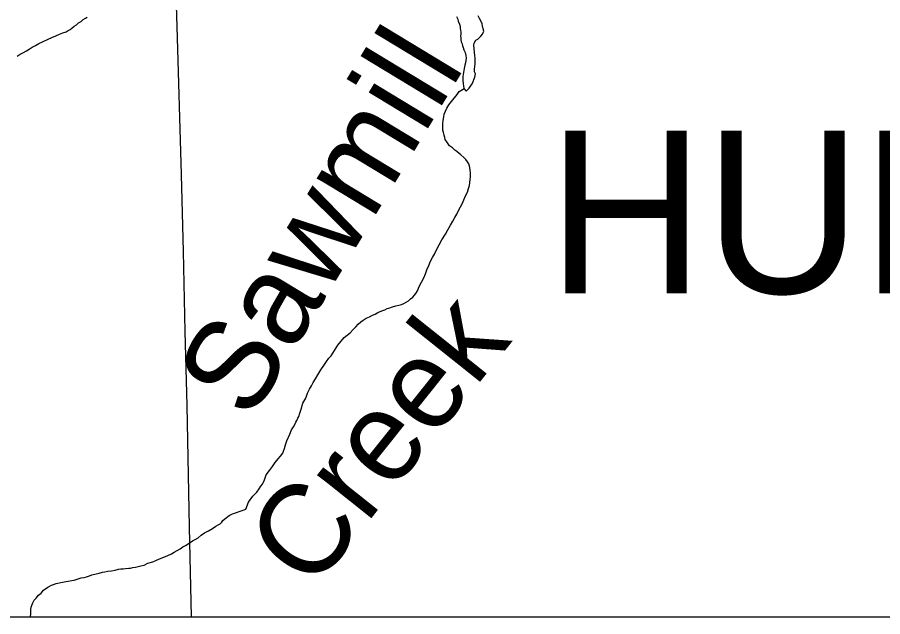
# Model space of a CAD drawing. Extents: x -16.6 to 83, y -37.7 to 22.
# Drawn here: x -4.578 to -3.671, y 14.253 to 14.881 of the extents above; entities that cross this region are included whole.
import ezdxf

# ---------------------------------------------------------------- set-up
doc = ezdxf.new("R2010")
doc.units = 0
for name, color, linetype in [('GM_X_Corporation', 7, 'Continuous'), ('GM_X_Minor_Lake', 7, 'Continuous'), ('GM_X_Minor_River', 7, 'Continuous'), ('GM_X_Minor_River_Text', 7, 'Continuous'), ('GM_X_Township_Road', 7, 'Continuous'), ('GM_X_Township_Text', 7, 'Continuous')]:
    doc.layers.add(name, color=color, linetype=linetype)

msp = doc.modelspace()

# ---------------------------------------------------------------- linework, layer by layer
at = {"layer": 'GM_X_Corporation'}
for points in [[(-8.60526, 19.64564), (-8.60526, 14.2529), (-1.80526, 14.2529)], [(-5.97973, 14.2529), (-1.80526, 14.2529)]]:
    msp.add_lwpolyline(points, dxfattribs=at)
at = {"layer": 'GM_X_Minor_Lake'}
msp.add_lwpolyline([(-4.11768, 14.88227), (-4.11613, 14.87925), (-4.11573, 14.87735), (-4.11457, 14.87432), (-4.11378, 14.87167), (-4.11376, 14.86977), (-4.11336, 14.86787), (-4.11296, 14.86559), (-4.11294, 14.86369), (-4.1133, 14.86179), (-4.1129, 14.85989), (-4.11289, 14.85799), (-4.11249, 14.85571), (-4.1117, 14.85344), (-4.1113, 14.85154), (-4.11053, 14.84965), (-4.10975, 14.84738), (-4.10857, 14.84434), (-4.10779, 14.84131), (-4.10738, 14.83865), (-4.10809, 14.83371), (-4.10882, 14.83104), (-4.10955, 14.82761), (-4.11099, 14.81923), (-4.11095, 14.81543), (-4.11054, 14.81164), (-4.11014, 14.80936), (-4.10973, 14.8067), (-4.10742, 14.80406), (-4.10441, 14.80713), (-4.10291, 14.80905), (-4.10104, 14.81173), (-4.09992, 14.81402), (-4.09919, 14.81669), (-4.09845, 14.81859), (-4.09772, 14.82202), (-4.0985, 14.82429), (-4.09853, 14.82695), (-4.09817, 14.82962), (-4.09782, 14.83266), (-4.09786, 14.83608), (-4.09788, 14.83874), (-4.09828, 14.84102), (-4.09911, 14.84824), (-4.09953, 14.85203), (-4.09917, 14.85432), (-4.0973, 14.85738), (-4.09503, 14.85854), (-4.09203, 14.86161), (-4.09014, 14.86353), (-4.08904, 14.86696), (-4.08944, 14.86924), (-4.09023, 14.87227), (-4.09063, 14.87455), (-4.09218, 14.87757), (-4.09334, 14.88022), (-4.09489, 14.88287)], dxfattribs=at)
at = {"layer": 'GM_X_Minor_River'}
for points in [[(-4.57853, 14.84066), (-4.57513, 14.84259), (-4.57173, 14.84453), (-4.56871, 14.84608), (-4.56569, 14.84801), (-4.56267, 14.84994), (-4.55926, 14.85187), (-4.55548, 14.85381), (-4.5517, 14.85574), (-4.54603, 14.85845), (-4.54187, 14.86002), (-4.53771, 14.86196), (-4.53392, 14.86351), (-4.53052, 14.86506), (-4.52711, 14.86624), (-4.52484, 14.8674), (-4.52295, 14.86856), (-4.52107, 14.8701), (-4.51843, 14.87202), (-4.51616, 14.87356), (-4.5139, 14.87549), (-4.51125, 14.87703), (-4.50899, 14.87895), (-4.50673, 14.8805), (-4.50484, 14.88165)], [(-4.25661, 14.51641), (-4.25399, 14.52061), (-4.25136, 14.52406), (-4.24911, 14.52636), (-4.242, 14.53745), (-4.23524, 14.5455), (-4.2292, 14.5505), (-4.22582, 14.55395), (-4.22318, 14.55664), (-4.22055, 14.5597), (-4.21792, 14.56201), (-4.21528, 14.56394), (-4.21225, 14.56587), (-4.20885, 14.56742), (-4.20583, 14.56897), (-4.2028, 14.57013), (-4.20015, 14.57168), (-4.19751, 14.57285), (-4.19486, 14.57401), (-4.19258, 14.57479), (-4.19032, 14.57595), (-4.18842, 14.57635), (-4.18464, 14.57791), (-4.18122, 14.5787), (-4.17819, 14.57949), (-4.17516, 14.58028), (-4.17289, 14.58144), (-4.17025, 14.58261), (-4.16798, 14.58415), (-4.16572, 14.58607), (-4.16346, 14.58799), (-4.16157, 14.58991), (-4.16007, 14.59183), (-4.15858, 14.5945), (-4.15673, 14.59908), (-4.15411, 14.60367), (-4.15188, 14.60825), (-4.15002, 14.61245), (-4.14854, 14.61664), (-4.14668, 14.62123), (-4.14483, 14.6258), (-4.14258, 14.62963), (-4.14072, 14.63306), (-4.13848, 14.63765), (-4.13587, 14.64261), (-4.13288, 14.64796), (-4.12914, 14.65408), (-4.12653, 14.65867), (-4.12391, 14.66326), (-4.12129, 14.66746), (-4.11943, 14.67128), (-4.11719, 14.6751), (-4.11533, 14.67892), (-4.11122, 14.68656), (-4.10974, 14.69), (-4.10826, 14.69419), (-4.10601, 14.69802), (-4.10491, 14.70183), (-4.1038, 14.70488), (-4.10345, 14.70831), (-4.1031, 14.71135), (-4.10275, 14.71401), (-4.10277, 14.71591), (-4.10279, 14.71857), (-4.1032, 14.72085), (-4.10361, 14.72389), (-4.10478, 14.72768), (-4.10594, 14.72995), (-4.10786, 14.73221), (-4.10979, 14.73447), (-4.11285, 14.73711), (-4.11477, 14.73861), (-4.11706, 14.74049), (-4.11936, 14.74199), (-4.12166, 14.74463), (-4.12472, 14.7465), (-4.12704, 14.7499), (-4.12935, 14.7533), (-4.12975, 14.75519), (-4.13053, 14.75785), (-4.13132, 14.7605), (-4.13172, 14.76316), (-4.13174, 14.76544), (-4.13179, 14.76962), (-4.13144, 14.77304), (-4.13071, 14.77685), (-4.13036, 14.7799), (-4.12925, 14.78295), (-4.12777, 14.786), (-4.12552, 14.78945), (-4.12289, 14.79289), (-4.11689, 14.80055), (-4.11464, 14.80361), (-4.10957, 14.80652)], [(-4.5401, 14.28678), (-4.53745, 14.28757), (-4.53555, 14.28797), (-4.53252, 14.28876), (-4.52911, 14.28955), (-4.52493, 14.28997), (-4.52114, 14.29077), (-4.51848, 14.29117), (-4.51659, 14.29195), (-4.51432, 14.29273), (-4.51129, 14.29352), (-4.50825, 14.29393), (-4.5056, 14.29471), (-4.50257, 14.29588), (-4.49992, 14.29667), (-4.49234, 14.29864), (-4.48893, 14.29943), (-4.48627, 14.29984), (-4.48324, 14.30063), (-4.47944, 14.30104), (-4.47565, 14.30184), (-4.47224, 14.30263), (-4.46958, 14.30304), (-4.46731, 14.30306), (-4.46465, 14.30346), (-4.46123, 14.30388), (-4.45933, 14.30389), (-4.45706, 14.3043), (-4.4544, 14.3047), (-4.45137, 14.30549), (-4.44872, 14.30627), (-4.44531, 14.30707), (-4.44115, 14.30901), (-4.43622, 14.31057), (-4.43282, 14.31175), (-4.42903, 14.31368), (-4.42449, 14.31525), (-4.42033, 14.31719), (-4.41655, 14.31874), (-4.41353, 14.32067), (-4.4105, 14.32222), (-4.40748, 14.32415), (-4.40446, 14.32608), (-4.40182, 14.32763), (-4.39804, 14.32994), (-4.39464, 14.33226), (-4.39162, 14.33381), (-4.3886, 14.33573), (-4.3852, 14.33843), (-4.3818, 14.34074), (-4.37765, 14.34306), (-4.37349, 14.34538), (-4.37009, 14.34769), (-4.36745, 14.34924), (-4.36556, 14.3504), (-4.36368, 14.35193), (-4.36255, 14.35385), (-4.36067, 14.35538), (-4.35614, 14.35885), (-4.35236, 14.36078), (-4.34025, 14.36508), (-4.33835, 14.36548), (-4.33577, 14.37311), (-4.33127, 14.37923), (-4.32713, 14.38345), (-4.3245, 14.3869), (-4.32263, 14.38958), (-4.32113, 14.39187), (-4.32001, 14.39378), (-4.31889, 14.39645), (-4.31705, 14.40179), (-4.31367, 14.40601), (-4.31067, 14.41022), (-4.30767, 14.41443), (-4.30467, 14.41826), (-4.30204, 14.42132), (-4.29979, 14.42438), (-4.29905, 14.42629), (-4.29794, 14.42934), (-4.29683, 14.43316), (-4.29536, 14.43735), (-4.29238, 14.44422), (-4.29053, 14.4488), (-4.28866, 14.45186), (-4.28716, 14.45454), (-4.28605, 14.45683), (-4.28492, 14.45874), (-4.28381, 14.46103), (-4.28307, 14.46294), (-4.28196, 14.46637), (-4.28048, 14.47056), (-4.27864, 14.47666), (-4.27565, 14.48202), (-4.2738, 14.48735), (-4.27157, 14.49156), (-4.2697, 14.49499), (-4.26783, 14.49844), (-4.26559, 14.50226), (-4.26297, 14.50646), (-4.25998, 14.51181), (-4.25661, 14.51641)], [(-4.56437, 14.2529), (-4.56411, 14.25577), (-4.56416, 14.26033), (-4.5638, 14.26299), (-4.56269, 14.26566), (-4.56195, 14.26757), (-4.56045, 14.27024), (-4.55857, 14.27216), (-4.55595, 14.27561), (-4.55331, 14.27754), (-4.55068, 14.2806), (-4.54615, 14.28369), (-4.54237, 14.286), (-4.5401, 14.28678)]]:
    msp.add_lwpolyline(points, dxfattribs=at)
at = {"layer": 'GM_X_Township_Road'}
msp.add_lwpolyline([(-4.39546, 14.2529), (-4.39771, 14.3468), (-4.40015, 14.47418), (-4.40211, 14.55185), (-4.404, 14.63573), (-4.40616, 14.71651), (-4.41062, 14.87183), (-4.41229, 14.92774), (-4.41312, 14.97433), (-4.41318, 14.97563)], dxfattribs=at)

# ---------------------------------------------------------------- texts
at = {"layer": 'GM_X_Minor_River_Text'}
for s, height, rotation, p in [('Sawmill', 0.094754, 58.81423, (-4.33408, 14.4565)), ('Creek', 0.094753, 51.42507, (-4.2694, 14.27775))]:
    msp.add_text(s, height=height, rotation=rotation, dxfattribs=at).set_placement(p)
at = {"layer": 'GM_X_Township_Text'}
msp.add_text('HURON', height=0.170455, rotation=0.00001, dxfattribs=at).set_placement((-4.02204, 14.59193))

doc.saveas('drawing.dxf')
